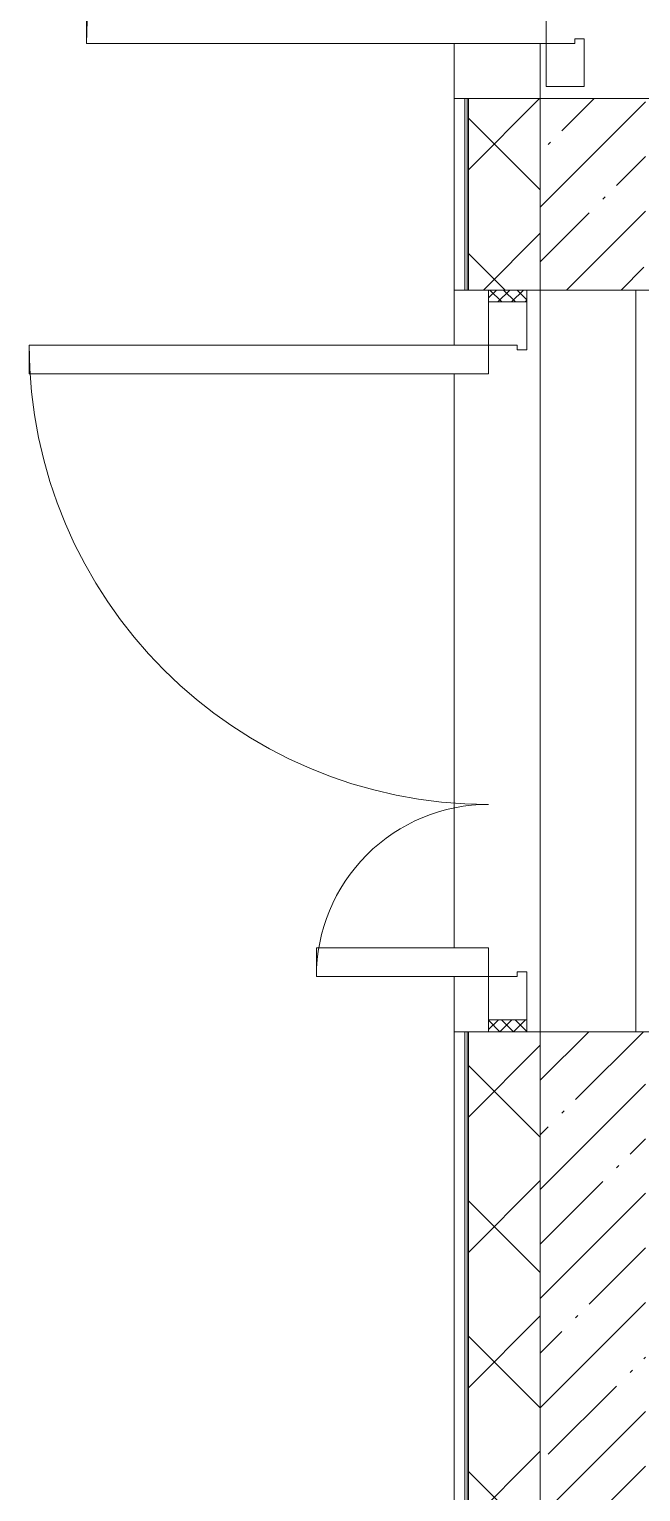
# Model space of a CAD drawing. Header units: millimetres. Extents: x -213911 to 415037, y -3642 to 107391.
# Drawn here: x -1113 to 165, y 81895 to 84951 of the extents above; entities that cross this region are included whole.
import ezdxf

# ---------------------------------------------------------------- set-up
doc = ezdxf.new("R2010")
doc.units = ezdxf.units.MM
for name, color, linetype, lineweight, true_color in [('A-DOOR-1', 7, 'Continuous', 5, 0xc0c0c0), ('A-DOOR-FRAM-1', 7, 'Continuous', 5, 0xc0c0c0), ('A-WALL-1', 9, 'Continuous', 5, 0x808080), ('A-WALL-FNSH-1', 9, 'Continuous', 5, 0x808080)]:
    doc.layers.add(name, color=color, linetype=linetype, lineweight=lineweight, true_color=true_color)
for name, color, linetype, lineweight in [('A-DOOR-2', 7, 'Continuous', 5), ('A-DOOR-FRAM-2', 7, 'Continuous', 5), ('A-FLOR', 7, 'Continuous', 9), ('A-WALL', 7, 'Continuous', 5), ('I-WALL', 7, 'Continuous', 5)]:
    doc.layers.add(name, color=color, linetype=linetype, lineweight=lineweight)

# ---------------------------------------------------------------- blocks, each defined once
blk = doc.blocks.new('110_Дверь_СКБ_2Ст_Наружная - ДН-1_л__ Двухстворчатая 1350 х3200 _ЛК_ в свету с верхним остеклением 2-22796854-Объем проектирования 1 этажа')
at = {"layer": 'A-DOOR-1'}
for p, q in [((-715.5, 869), (-715.5, -91)), ((-655.5, 869), (-715.5, 869)), ((-655.5, -91), (-655.5, 869)), ((754.5, 419), (694.5, 419)), ((694.5, 419), (694.5, -91)), ((754.5, -91), (754.5, 419)), ((-715.5, -91), (-655.5, -91)), ((694.5, -91), (754.5, -91))]:
    blk.add_line(p, q, dxfattribs=at)
for centre, radius, start, end in [((-715.5, -91), 960, 0, 90), ((754.5, -91), 510, 90, 180)]:
    blk.add_arc(centre, radius, start, end, dxfattribs=at)
at = {"layer": 'A-DOOR-FRAM-1'}
for p, q in [((-715.5, -91), (-805.5, -91)), ((-805.5, -91), (-805.5, -171)), ((-715.5, -151), (-715.5, -91)), ((754.5, -91), (754.5, -151)), ((844.5, -91), (754.5, -91)), ((844.5, -171), (844.5, -91)), ((-705.5, -151), (-715.5, -151)), ((-705.5, -171), (-705.5, -151)), ((754.5, -151), (744.5, -151)), ((744.5, -151), (744.5, -171)), ((-805.5, -171), (-705.5, -171)), ((744.5, -171), (844.5, -171))]:
    blk.add_line(p, q, dxfattribs=at)
blk = doc.blocks.new('110_Дверь_СКБ_2Ст_Наружная - ДН-3_л__ Двухстворчатая 1200 х3200 из подвала EI30-23666533-Объем проектирования 1 этажа')
at = {"layer": 'A-DOOR-2'}
h = blk.add_hatch(dxfattribs=at)
h.set_pattern_fill('FP_165', color=256, style=0, pattern_type=2)
h.set_pattern_definition([(135, (1526.41, 143.685), (-14.14214, -14.14214), []), (225, (1526.41, 143.685), (14.14214, -14.14214), [])])
h.paths.add_polyline_path([(769.5, -48.4), (771.6, -51), (794.5, -51), (794.5, 29), (769.5, 29), (769.5, -31)])
at = {"layer": 'A-DOOR-FRAM-2'}
h = blk.add_hatch(dxfattribs=at)
h.set_pattern_fill('FP_166', color=256, style=0, pattern_type=2)
h.set_pattern_definition([(45, (-596.384, 143.685), (-14.1421, 14.1421), []), (135, (-596.384, 143.685), (-14.1421, -14.1421), [])])
h.paths.add_polyline_path([(-755.5, 29), (-755.5, -51), (-730.5, -51), (-730.5, 29)])
at = {"layer": 'A-DOOR-1'}
for p, q in [((679.5, 989), (619.5, 989)), ((619.5, 989), (619.5, 29)), ((679.5, 29), (679.5, 989)), ((-640.5, 389), (-640.5, 29)), ((-580.5, 389), (-640.5, 389)), ((-580.5, 29), (-580.5, 389)), ((-640.5, 29), (-580.5, 29)), ((619.5, 29), (679.5, 29))]:
    blk.add_line(p, q, dxfattribs=at)
for centre, radius, start, end in [((679.5, 29), 960, 90, 180), ((-640.5, 29), 360, 0, 90)]:
    blk.add_arc(centre, radius, start, end, dxfattribs=at)
at = {"layer": 'A-DOOR-FRAM-1'}
for p, q in [((-730.5, 29), (-755.5, 29)), ((-755.5, 29), (-755.5, -51)), ((-640.5, 29), (-730.5, 29)), ((-730.5, 29), (-730.5, -51)), ((-730.5, -51), (-730.5, 29)), ((-640.5, -31), (-640.5, 29)), ((679.5, 29), (679.5, -31)), ((769.5, 29), (679.5, 29)), ((769.5, -51), (769.5, 29)), ((794.5, 29), (769.5, 29)), ((769.5, 29), (769.5, -51)), ((794.5, -51), (794.5, 29)), ((-755.5, -51), (-730.5, -51)), ((-730.5, -51), (-630.5, -51)), ((-630.5, -31), (-640.5, -31)), ((-630.5, -51), (-630.5, -31)), ((679.5, -31), (669.5, -31)), ((669.5, -31), (669.5, -51)), ((669.5, -51), (769.5, -51)), ((769.5, -51), (794.5, -51))]:
    blk.add_line(p, q, dxfattribs=at)
blk = doc.blocks.new('1floor')
at = {"layer": 'A-WALL'}
h = blk.add_hatch(dxfattribs=at)
h.set_pattern_fill('FP_24', color=256, style=0, pattern_type=2)
h.set_pattern_definition([(45, (0, 0), (-141.4214, 141.4214), []), (135, (0, 0), (-141.4214, -141.4214), [])])
h.paths.add_polyline_path([(-260, -100), (-110, -100), (-110, 3670), (-260, 3670), (-260, -94.1)])
h.paths.add_polyline_path([(-110, 5220), (-110, 5620), (-260, 5620), (-260, 5220), (-138, 5220)])
h.paths.add_polyline_path([(-110, 7320), (-110, 8520), (-260, 8520), (-260, 7320)])
h.paths.add_polyline_path([(-260, 10820), (-110, 10820), (-110, 12220), (-260, 12220), (-260, 10857.5)])
h.paths.add_polyline_path([(-154.3, 13120), (-110, 13120), (-110.6, 15350), (-260, 15350), (-260, 13120)])
at = {"layer": 'I-WALL'}
h = blk.add_hatch(dxfattribs=at)
h.set_pattern_fill('FP_1', color=256, style=0, pattern_type=2)
h.set_pattern_definition([(45, (0, 0), (-114.0493, 114.0493), []), (45, (114.05, 0), (-114.0493, 114.0493), [201.612, -40.322, 6.706, -33.617])])
h.paths.add_polyline_path([(-110, -100), (110, -100), (110, 3670), (-110, 3670), (-110, -7.3)])
h.paths.add_polyline_path([(-110, 5220), (110, 5220), (110, 5620), (-110, 5620), (-110, 5292.6)])
h.paths.add_polyline_path([(-110, 7320), (110, 7320), (110, 7900), (-110, 7900), (-110, 7412.6)])
at = {"layer": 'A-FLOR'}
blk.add_line((90, 5220), (90, 3670), dxfattribs=at)
at = {"layer": 'A-WALL'}
for p, q in [((-290, 5105), (-290, 5735)), ((-110, 5735), (-110, 5620)), ((-268, 5620), (-290, 5620)), ((-263, 5620), (-263, 5220)), ((-260, 5620), (-260, 5220)), ((-110, 5220), (-110, 5620)), ((-290, 5220), (-268, 5220)), ((-110, 5220), (-110, 3670)), ((-290, 3845), (-290, 5045)), ((-290, -280), (-290, 3785)), ((-268, 3670), (-290, 3670)), ((-263, 3670), (-263, -253)), ((-260, 3670), (-260, -250)), ((-110, -100), (-110, 3670))]:
    blk.add_line(p, q, dxfattribs=at)
at = {"layer": 'A-WALL-1'}
for p, q in [((130, 5620), (-260, 5620)), ((-260, 5220), (-218, 5220)), ((-138, 5220), (130, 5220)), ((-218, 3670), (-260, 3670)), ((130, 3670), (-138, 3670))]:
    blk.add_line(p, q, dxfattribs=at)
at = {"layer": 'A-WALL-FNSH-1'}
for p, q in [((-260, 5620), (-268, 5620)), ((-268, 5620), (-268, 5220)), ((-268, 5220), (-260, 5220)), ((-260, 3670), (-268, 3670)), ((-268, 3670), (-268, -258))]:
    blk.add_line(p, q, dxfattribs=at)
at = {"layer": 'I-WALL'}
for p, q in [((-110, 5620), (-110, 5735)), ((-110, 3670), (-110, 5220))]:
    blk.add_line(p, q, dxfattribs=at)
at = {"layer": 'A-DOOR-1', "rotation": 89.99999999999991}
for name, p in [('110_Дверь_СКБ_2Ст_Наружная - ДН-1_л__ Двухстворчатая 1350 х3200 _ЛК_ в свету с верхним остеклением 2-22796854-Объем проектирования 1 этажа', (-189, 6450.5)), ('110_Дверь_СКБ_2Ст_Наружная - ДН-3_л__ Двухстворчатая 1200 х3200 из подвала EI30-23666533-Объем проектирования 1 этажа', (-189, 4425.5))]:
    blk.add_blockref(name, p, dxfattribs=at)

msp = doc.modelspace()

# ---------------------------------------------------------------- block references
msp.add_blockref('1floor', (64.7, 79186.1))

doc.saveas('drawing.dxf')
